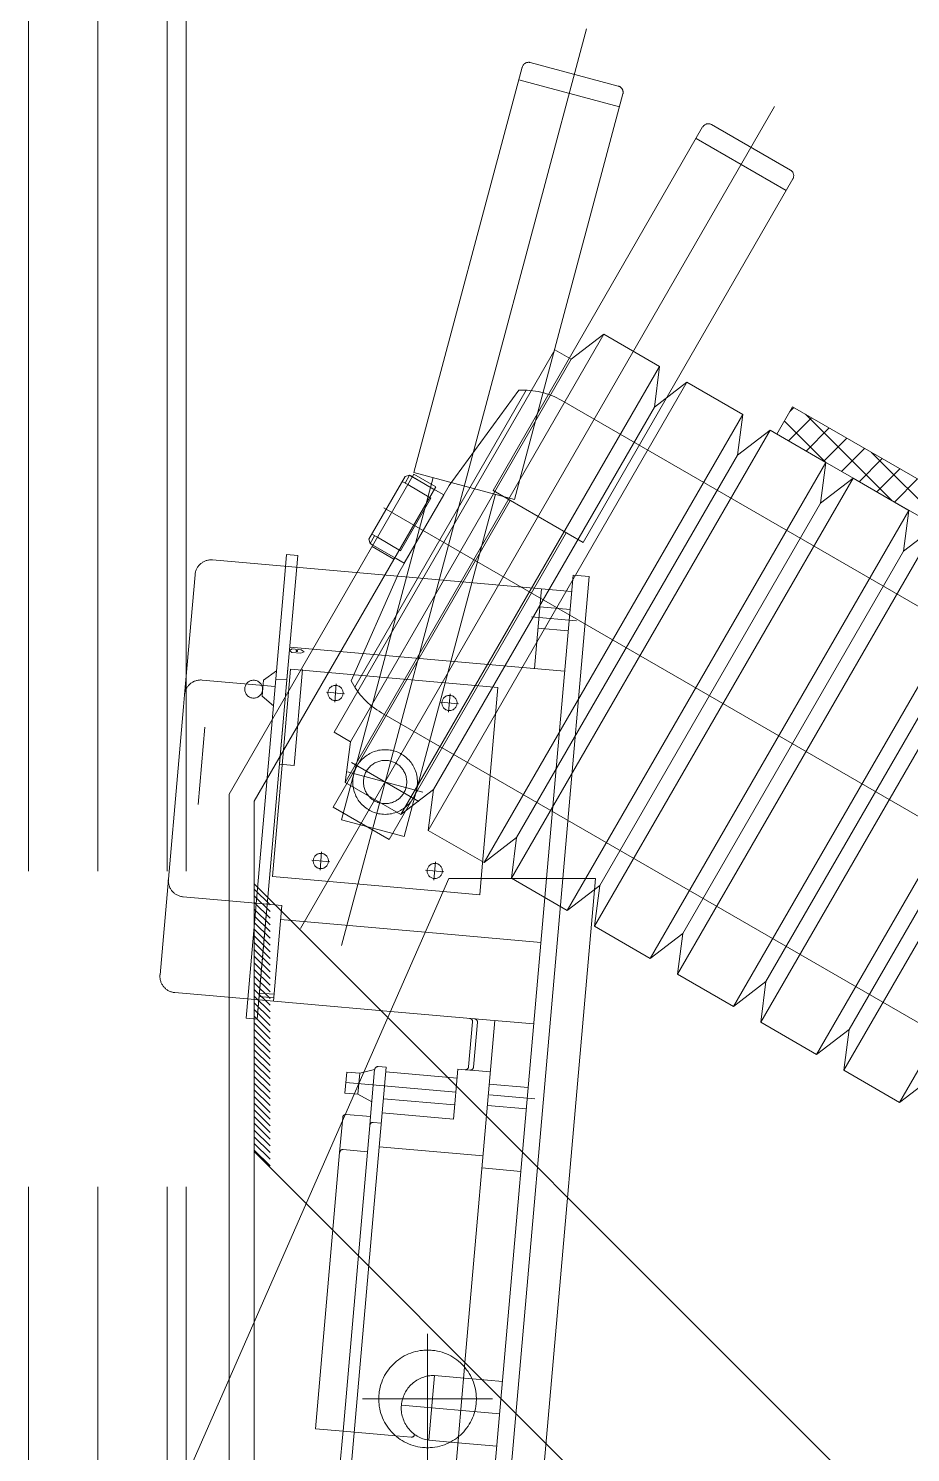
# Model space of a CAD drawing. Header units: inches. Extents: x 0 to 157513, y -28488 to 35640.
# Drawn here: x 79313 to 79872, y 21351 to 22254 of the extents above; entities that cross this region are included whole.
import ezdxf

# ---------------------------------------------------------------- set-up
doc = ezdxf.new("R2010")
doc.units = ezdxf.units.IN
doc.header["$LTSCALE"] = 400
doc.header["$MEASUREMENT"] = 0
doc.linetypes.add('PHANTOM', pattern=[2.5, 1.25, -0.25, 0.25, -0.25, 0.25, -0.25])
doc.layers.add('BF STR', color=8, linetype='PHANTOM', lineweight=5)

# ---------------------------------------------------------------- blocks, each defined once
blk = doc.blocks.new('convcs611bc3')
at = {"layer": 'BF STR'}
for p, q in [((-32333.96, 66527.84, 340.94), (-32333.96, 65637.64, -1663.13)), ((-32311.96, 66527.84, 374.48), (-32311.96, 64483.84, -36.95)), ((-32289.96, 66527.84, 340.94), (-32289.96, 65637.64, -1663.13)), ((-32283.96, 66527.84, 278.94), (-32283.96, 65647.55, -4327.6)), ((-32283.96, 66527.84, 340.94), (-32283.96, 65637.64, -1663.13)), ((-32234.75, 66004.35, -910.92), (-32157.08, 66294.92, -910.92)), ((-32177.41, 66282.76, -910.92), (-32211.76, 66154.24, -910.92)), ((-32146.99, 66276.77, -910.92), (-32174.88, 66284.22, -910.92)), ((-32146.61, 66270.17, -910.92), (-32178.49, 66278.69, -910.92)), ((-32145.53, 66274.24, -910.92), (-32179.88, 66145.72, -910.92)), ((-32247.68, 66009.7, -910.92), (-32097.45, 66270.27, -910.92)), ((-32092.4, 66250.12, -910.92), (-32117.42, 66264.54, -910.92)), ((-32120.24, 66263.78, -910.92), (-32186.68, 66148.53, -910.92)), ((-32093.75, 66243.65, -910.92), (-32122.34, 66260.13, -910.92)), ((-32091.65, 66247.3, -910.92), (-32158.09, 66132.05, -910.92)), ((-32233.56, 66056.04, -1665.06), (-32151.56, 66198.07, -1665.06)), ((-32151.56, 66198.07, -1665.06), (-32161.89, 66190.18, -1665.06)), ((-32151.56, 66198.07, -1665.06), (-32133.88, 66187.86, -1665.06)), ((-32167.09, 66193.18, -1665.06), (-32237.09, 66071.93, -1665.06)), ((-32161.89, 66190.18, -1665.06), (-32167.09, 66193.18, -1665.06)), ((-32231.89, 66068.93, -1665.06), (-32161.89, 66190.18, -1665.06)), ((-32215.88, 66045.83, -1665.06), (-32133.88, 66187.86, -1665.06)), ((-32133.88, 66187.86, -1665.06), (-32135.55, 66174.97, -1665.06)), ((-32176.22, 66180.36, -1665.06), (-32230.55, 66086.25, -1665.06)), ((-32207.22, 66040.83, -1665.06), (-32125.22, 66182.86, -1665.06)), ((-32178.53, 66180.35, -1665.06), (-32200.58, 66150.16, -1665.06)), ((-32125.22, 66182.86, -1665.06), (-32135.55, 66174.97, -1665.06)), ((-32125.22, 66182.86, -1665.06), (-32107.54, 66172.65, -1665.06)), ((-32205.55, 66053.73, -1665.06), (-32135.55, 66174.97, -1665.06)), ((-31855.61, 65998.51, -1665.06), (-32164.92, 66177.09, -1665.06)), ((-32096.74, 66166.42, -1665.06), (-32091.74, 66175.08, -1665.06)), ((-32092.6, 66173.6, -1665.06), (-32091.34, 66174.85, -1665.06)), ((-32091.74, 66175.08, -1665.06), (-31827.71, 66022.64, -1665.06)), ((-32189.54, 66030.63, -1665.06), (-32107.54, 66172.65, -1665.06)), ((-32189.54, 66030.63, -1665.06), (-32107.54, 66172.65, -1665.06)), ((-32107.54, 66172.65, -1665.06), (-32109.21, 66159.76, -1665.06)), ((-32081.22, 66157.46, -1665.06), (-32094.34, 66170.58, -1665.06)), ((-32093.06, 66164.3, -1665.06), (-32085.74, 66171.62, -1665.06)), ((-32060.3, 66145.38, -1665.06), (-32087.62, 66172.7, -1665.06)), ((-32180.88, 66025.63, -1665.06), (-32098.88, 66167.65, -1665.06)), ((-32098.88, 66167.65, -1665.06), (-32109.21, 66159.76, -1665.06)), ((-32098.88, 66167.65, -1665.06), (-32081.19, 66157.45, -1665.06)), ((-31830.38, 66012.64, -1665.06), (-32096.74, 66166.42, -1665.06)), ((-32087.46, 66161.06, -1665.06), (-32080.14, 66168.38, -1665.06)), ((-32081.85, 66157.83, -1665.06), (-32074.53, 66165.15, -1665.06)), ((-32076.25, 66154.59, -1665.06), (-32068.93, 66161.91, -1665.06)), ((-32039.39, 66133.31, -1665.06), (-32066.71, 66160.63, -1665.06)), ((-32179.21, 66038.52, -1665.06), (-32109.21, 66159.76, -1665.06)), ((-32163.19, 66015.42, -1665.06), (-32081.19, 66157.45, -1665.06)), ((-32163.19, 66015.42, -1665.06), (-32081.19, 66157.45, -1665.06)), ((-32081.19, 66157.45, -1665.06), (-32082.86, 66144.55, -1665.06)), ((-32070.65, 66151.35, -1665.06), (-32063.33, 66158.68, -1665.06)), ((-32270.39, 66052.25, -1665.06), (-32211.79, 66153.75, -1665.06)), ((-32205.72, 66152.63, -910.92), (-32234.7, 66044.2, -910.92)), ((-32226.02, 66133.1, -1665.06), (-32214.52, 66153.02, -1665.06)), ((-32213.16, 66153.38, -1665.06), (-32214.59, 66150.91, -1665.06)), ((-32214.52, 66153.02, -1665.06), (-32213.16, 66153.38, -1665.06)), ((-32213.16, 66153.38, -1665.06), (-32212.29, 66152.88, -1665.06)), ((-32205.8, 66149.13, -1665.06), (-32212.8, 66153.17, -1665.06)), ((-32205.8, 66149.13, -1665.06), (-32212.8, 66153.17, -1665.06)), ((-32205.8, 66149.13, -1665.06), (-32212.72, 66153.13, -1665.06)), ((-32212.29, 66152.88, -1665.06), (-32205.36, 66148.88, -1665.06)), ((-32204.93, 66148.63, -1665.06), (-32212.29, 66152.88, -1665.06)), ((-32204.93, 66148.63, -1665.06), (-32212.29, 66152.88, -1665.06)), ((-32211.79, 66153.75, -1665.06), (-32204.86, 66149.75, -1665.06)), ((-32211.76, 66154.24, -910.92), (-32179.88, 66145.72, -910.92)), ((-32154.53, 66010.42, -1665.06), (-32072.53, 66152.45, -1665.06)), ((-32072.53, 66152.45, -1665.06), (-32082.86, 66144.55, -1665.06)), ((-32072.53, 66152.45, -1665.06), (-32054.85, 66142.24, -1665.06)), ((-32065.04, 66148.12, -1665.06), (-32057.72, 66155.44, -1665.06)), ((-32059.44, 66144.88, -1665.06), (-32052.12, 66152.2, -1665.06)), ((-32262.39, 66050.11, -1665.06), (-32204.86, 66149.75, -1665.06)), ((-32200.58, 66150.16, -1665.06), (-32216.58, 66122.45, -1665.06)), ((-32215.45, 66151.41, -1665.06), (-32213.72, 66150.41, -1665.06)), ((-32185.92, 66147.34, -910.92), (-32214.9, 66038.9, -910.92)), ((-32214.83, 66125.48, -1665.06), (-32202.33, 66147.13, -1665.06)), ((-32206.36, 66146.16, -1665.06), (-32213.72, 66150.41, -1665.06)), ((-32204.93, 66148.63, -1665.06), (-32202.33, 66147.13, -1665.06)), ((-32186.68, 66148.53, -910.92), (-32158.09, 66132.05, -910.92)), ((-32181.27, 66145.41, -910.92), (-32237.33, 66048.18, -910.92)), ((-32221.27, 66143.06, -1665.06), (-31853.36, 65930.64, -1665.06)), ((-32216, 66129.46, -1665.06), (-32206.36, 66146.16, -1665.06)), ((-32152.86, 66023.31, -1665.06), (-32082.86, 66144.55, -1665.06)), ((-32136.85, 66000.21, -1665.06), (-32054.85, 66142.24, -1665.06)), ((-32136.85, 66000.21, -1665.06), (-32054.85, 66142.24, -1665.06)), ((-32054.85, 66142.24, -1665.06), (-32056.52, 66129.34, -1665.06)), ((-32224.23, 66134.21, -1665.06), (-32225.66, 66131.73, -1665.06)), ((-32225.09, 66134.71, -1665.06), (-32223.36, 66133.71, -1665.06)), ((-32216, 66129.46, -1665.06), (-32223.36, 66133.71, -1665.06)), ((-32163.51, 66135.17, -910.92), (-32219.57, 66037.94, -910.92)), ((-32128.19, 65995.21, -1665.06), (-32046.19, 66137.24, -1665.06)), ((-32046.19, 66137.24, -1665.06), (-32056.52, 66129.34, -1665.06)), ((-32226.02, 66133.1, -1665.06), (-32225.66, 66131.73, -1665.06)), ((-32225.66, 66131.73, -1665.06), (-32224.79, 66131.23, -1665.06)), ((-32218.3, 66127.48, -1665.06), (-32225.3, 66131.52, -1665.06)), ((-32225.04, 66130.8, -1665.06), (-32218.11, 66126.8, -1665.06)), ((-32217.43, 66126.98, -1665.06), (-32224.79, 66131.23, -1665.06)), ((-32126.52, 66008.1, -1665.06), (-32056.52, 66129.34, -1665.06)), ((-32275.58, 66126.55, -910.92), (-32161.78, 66116.59, -910.92)), ((-32252.68, 66121.81, -910.92), (-32252.12, 66128.24, -910.92)), ((-32252.25, 66086.13, -910.92), (-32248.59, 66127.93, -910.92)), ((-32252.12, 66128.24, -910.92), (-32248.59, 66127.93, -910.92)), ((-32217.43, 66126.98, -1665.06), (-32214.83, 66125.48, -1665.06)), ((-32110.51, 65985, -1665.06), (-32028.51, 66127.03, -1665.06)), ((-32110.51, 65985, -1665.06), (-32028.51, 66127.03, -1665.06)), ((-32284.5, 66083.78, -910.92), (-32281.16, 66121.86, -910.92)), ((-32255.77, 66086.44, -910.92), (-32252.68, 66121.81, -910.92)), ((-32231.7, 66088.26, -1665.06), (-32216.58, 66122.45, -1665.06)), ((-32161.33, 66121.73, -910.92), (-32169.74, 66025.6, -910.92)), ((-32156.2, 66121.28, -910.92), (-32164.57, 66025.59, -910.92)), ((-32161.33, 66121.73, -910.92), (-32156.2, 66121.28, -910.92)), ((-32101.85, 65980, -1665.06), (-32019.85, 66122.03, -1665.06)), ((-32172.72, 66101.87, -910.92), (-32171.36, 66117.43, -910.92)), ((-32171.86, 66111.7, -910.92), (-32162.28, 66110.86, -910.92)), ((-32100.18, 65992.89, -1665.06), (-32030.18, 66114.14, -1665.06)), ((-32084.17, 65969.79, -1665.06), (-32002.17, 66111.82, -1665.06)), ((-32084.17, 65969.79, -1665.06), (-32002.17, 66111.82, -1665.06)), ((-32174.55, 66108.52, -910.92), (-32160.19, 66107.26, -910.92)), ((-32075.51, 65964.79, -1665.06), (-31993.51, 66106.82, -1665.06)), ((-32172.45, 66104.92, -910.92), (-32162.88, 66104.08, -910.92)), ((-32251.23, 66097.87, -910.92), (-32250.4, 66098.36, -910.92)), ((-32251.23, 66097.87, -910.92), (-32250.5, 66097.24, -910.92)), ((-32251.13, 66098.94, -910.92), (-32163.99, 66091.32, -910.92)), ((-32250.4, 66098.36, -910.92), (-32247.48, 66098.1, -910.92)), ((-32248.69, 66097.65, -910.92), (-32249.08, 66097.68, -910.92)), ((-32247.58, 66096.98, -910.92), (-32246.61, 66097.46, -910.92)), ((-32247.48, 66098.1, -910.92), (-32246.61, 66097.46, -910.92)), ((-32172.72, 66101.87, -910.92), (-32173.57, 66092.15, -910.92)), ((-32073.84, 65977.68, -1665.06), (-32003.84, 66098.93, -1665.06)), ((-32250.5, 66097.24, -910.92), (-32247.58, 66096.98, -910.92)), ((-32057.83, 65954.58, -1665.06), (-31975.83, 66096.61, -1665.06)), ((-32057.83, 65954.58, -1665.06), (-31975.83, 66096.61, -1665.06)), ((-32255.77, 66086.44, -910.92), (-32278.91, 66088.47, -910.92)), ((-32259.41, 66088.47, -910.92), (-32259.86, 66083.32, -910.92)), ((-32259.41, 66088.47, -910.92), (-32255.34, 66091.4, -910.92)), ((-32250.9, 66091.9, -910.92), (-32256.65, 66026.15, -910.92)), ((-32255.57, 66088.8, -910.92), (-32252.05, 66088.49, -910.92)), ((-32251.72, 66092.19, -910.92), (-32254.38, 66061.82, -910.92)), ((-32185.15, 66086.15, -910.92), (-32250.9, 66091.9, -910.92)), ((-32249.76, 66061.42, -910.92), (-32247.11, 66091.79, -910.92)), ((-32255.78, 66086.41, -910.92), (-32264.97, 65981.28, -910.92)), ((-32261.45, 65980.97, -910.92), (-32252.25, 66086.13, -910.92)), ((-32233.75, 66084.11, -910.92), (-32239.5, 66084.61, -910.92)), ((-32236.88, 66081.48, -910.92), (-32236.38, 66087.24, -910.92)), ((-32200.76, 66078.32, -910.92), (-32200.26, 66084.08, -910.92)), ((-32190.45, 66025.61, -910.92), (-32185.15, 66086.15, -910.92)), ((-32286.74, 66058.12, -910.92), (-32284.83, 66079.97, -910.92)), ((-32284.83, 66079.97, -910.92), (-32284.5, 66083.78, -910.92)), ((-32259.86, 66083.32, -910.92), (-32256.31, 66080.25, -910.92)), ((-32203.39, 66081.45, -910.92), (-32197.64, 66080.95, -910.92)), ((-31912.76, 65899.52, -1665.06), (-32222.07, 66078.1, -1665.06)), ((-32278.05, 66073.51, -910.92), (-32280.19, 66048.98, -910.92)), ((-32231.89, 66068.93, -1665.06), (-32237.09, 66071.93, -1665.06)), ((-32233.56, 66056.04, -1665.06), (-32231.89, 66068.93, -1665.06)), ((-32254.38, 66061.82, -910.92), (-32249.76, 66061.42, -910.92)), ((-32231.57, 66062.3, -910.92), (-32210.23, 66050, -910.92)), ((-32286.74, 66058.12, -910.92), (-32289.61, 66025.36, -910.92)), ((-32232.79, 66059.33, -910.92), (-32209, 66052.97, -910.92)), ((-32215.88, 66045.83, -1665.06), (-32233.56, 66056.04, -1665.06)), ((-32215.88, 66045.83, -1665.06), (-32205.55, 66053.73, -1665.06)), ((-32207.22, 66040.83, -1665.06), (-32205.55, 66053.73, -1665.06)), ((-32270.39, 65793.84, -1665.06), (-32270.39, 66052.25, -1665.06)), ((-32262.39, 65793.84, -1665.06), (-32262.39, 66050.11, -1665.06)), ((-32219.57, 66037.94, -910.92), (-32237.33, 66048.18, -910.92)), ((-32214.9, 66038.9, -910.92), (-32234.7, 66044.2, -910.92)), ((-32207.22, 66040.83, -1665.06), (-32189.54, 66030.63, -1665.06)), ((-32189.54, 66030.63, -1665.06), (-32179.21, 66038.52, -1665.06)), ((-32180.88, 66025.63, -1665.06), (-32179.21, 66038.52, -1665.06)), ((-32238.41, 66030.85, -910.92), (-32244.16, 66031.36, -910.92)), ((-32241.04, 66033.98, -910.92), (-32241.54, 66028.23, -910.92)), ((-32204.92, 66030.82, -910.92), (-32205.42, 66025.07, -910.92)), ((-32200.68, 66025.61, -910.92), (-32300.27, 65798.73, -910.92)), ((-32289.61, 66025.36, -910.92), (-32292.26, 65994.99, -910.92)), ((-32256.65, 66026.15, -910.92), (-32202.52, 66021.42, -910.92)), ((-32208.05, 66028.2, -910.92), (-32202.29, 66027.69, -910.92)), ((-32154.21, 66025.61, -910.92), (-32200.68, 66025.61, -910.92)), ((-32169.74, 66025.61, -910.92), (-32191.47, 65777.21, -910.92)), ((-32190.9, 66020.4, -910.92), (-32190.45, 66025.61, -910.92)), ((-32164.57, 66025.61, -910.92), (-32186.34, 65776.76, -910.92)), ((-32180.88, 66025.63, -1665.06), (-32163.19, 66015.42, -1665.06)), ((-32154.21, 66025.61, -910.92), (-32176.77, 65767.8, -910.92)), ((-32262.39, 66023.84, -1665.06), (-32062.39, 65823.84, -1665.06)), ((-32257.39, 66017.2, -1665.06), (-32262.39, 66022.2, -1665.06)), ((-32202.52, 66021.42, -910.92), (-32190.9, 66020.4, -910.92)), ((-32163.19, 66015.42, -1665.06), (-32152.86, 66023.31, -1665.06)), ((-32154.53, 66010.42, -1665.06), (-32152.86, 66023.31, -1665.06)), ((-32284.92, 66019.77, -910.92), (-32258.26, 66017.44, -910.92)), ((-32257.39, 66015.08, -1665.06), (-32262.39, 66020.08, -1665.06)), ((-32257.39, 66012.96, -1665.06), (-32262.39, 66017.96, -1665.06)), ((-32258.26, 66017.44, -910.92), (-32253.65, 66017.04, -910.92)), ((-32253.65, 66017.04, -910.92), (-32256.3, 65986.67, -910.92)), ((-32257.39, 66010.84, -1665.06), (-32262.39, 66015.84, -1665.06)), ((-32257.39, 66008.72, -1665.06), (-32262.39, 66013.72, -1665.06)), ((-32258.56, 66014.01, -910.92), (-32261.32, 65982.45, -910.92)), ((-32254.04, 66012.52, -910.92), (-32208.19, 66008.51, -910.92)), ((-32257.39, 66006.6, -1665.06), (-32262.39, 66011.6, -1665.06)), ((-32257.39, 66004.48, -1665.06), (-32262.39, 66009.48, -1665.06)), ((-32257.39, 66002.35, -1665.06), (-32262.39, 66007.35, -1665.06)), ((-32208.19, 66008.51, -910.92), (-32171.52, 66005.3, -910.92)), ((-32154.53, 66010.42, -1665.06), (-32136.85, 66000.21, -1665.06)), ((-32136.85, 66000.21, -1665.06), (-32126.52, 66008.1, -1665.06)), ((-32128.19, 65995.21, -1665.06), (-32126.52, 66008.1, -1665.06)), ((-32257.39, 66000.23, -1665.06), (-32262.39, 66005.23, -1665.06)), ((-32257.39, 65998.11, -1665.06), (-32262.39, 66003.11, -1665.06)), ((-32257.39, 65995.99, -1665.06), (-32262.39, 66000.99, -1665.06)), ((-32257.39, 65993.87, -1665.06), (-32262.39, 65998.87, -1665.06)), ((-32257.39, 65991.75, -1665.06), (-32262.39, 65996.75, -1665.06)), ((-32257.39, 65989.63, -1665.06), (-32262.39, 65994.63, -1665.06)), ((-32128.19, 65995.21, -1665.06), (-32110.51, 65985, -1665.06)), ((-32287.58, 65989.41, -910.92), (-32287.58, 65989.41, -910.92)), ((-32287.58, 65989.41, -910.92), (-32260.92, 65987.07, -910.92)), ((-32257.39, 65987.5, -1665.06), (-32262.39, 65992.5, -1665.06)), ((-32257.39, 65985.38, -1665.06), (-32262.39, 65990.38, -1665.06)), ((-32260.73, 65989.27, -910.92), (-32256.11, 65988.86, -910.92)), ((-32110.51, 65985, -1665.06), (-32100.18, 65992.89, -1665.06)), ((-32101.85, 65980, -1665.06), (-32100.18, 65992.89, -1665.06)), ((-32257.39, 65983.26, -1665.06), (-32262.39, 65988.26, -1665.06)), ((-32257.39, 65981.14, -1665.06), (-32262.39, 65986.14, -1665.06)), ((-32247.82, 65985.93, -910.92), (-32260.92, 65987.07, -910.92)), ((-32260.82, 65988.15, -910.92), (-32256.21, 65987.74, -910.92)), ((-32219.2, 65983.42, -910.92), (-32247.82, 65985.93, -910.92)), ((-32264.97, 65981.28, -910.92), (-32261.45, 65980.97, -910.92)), ((-32257.39, 65979.02, -1665.06), (-32262.39, 65984.02, -1665.06)), ((-32257.39, 65976.9, -1665.06), (-32262.39, 65981.9, -1665.06)), ((-32192.58, 65981.1, -910.92), (-32219.2, 65983.42, -910.92)), ((-32186.11, 65980.53, -910.92), (-32195.7, 65870.89, -910.92)), ((-32193.18, 65980.11, -910.92), (-32194.42, 65965.9, -910.92)), ((-32192.58, 65981.1, -910.92), (-32194.12, 65981.23, -910.92)), ((-32192.58, 65981.1, -910.92), (-32173.78, 65979.45, -910.92)), ((-32257.39, 65974.78, -1665.06), (-32262.39, 65979.78, -1665.06)), ((-32257.39, 65972.66, -1665.06), (-32262.39, 65977.66, -1665.06)), ((-32257.39, 65970.53, -1665.06), (-32262.39, 65975.53, -1665.06)), ((-32191.64, 65979.98, -910.92), (-32192.89, 65965.77, -910.92)), ((-32101.85, 65980, -1665.06), (-32084.17, 65969.79, -1665.06)), ((-32084.17, 65969.79, -1665.06), (-32073.84, 65977.68, -1665.06)), ((-32075.51, 65964.79, -1665.06), (-32073.84, 65977.68, -1665.06)), ((-32257.39, 65968.41, -1665.06), (-32262.39, 65973.41, -1665.06)), ((-32257.39, 65966.29, -1665.06), (-32262.39, 65971.29, -1665.06)), ((-32257.39, 65964.17, -1665.06), (-32262.39, 65969.17, -1665.06)), ((-32257.39, 65962.05, -1665.06), (-32262.39, 65967.05, -1665.06)), ((-32257.39, 65959.93, -1665.06), (-32262.39, 65964.93, -1665.06)), ((-32257.39, 65957.81, -1665.06), (-32262.39, 65962.81, -1665.06)), ((-32233.08, 65964.22, -910.92), (-32233.67, 65957.54, -910.92)), ((-32228.97, 65963.86, -910.92), (-32233.08, 65964.22, -910.92)), ((-32231.72, 65837.76, -910.92), (-32220.53, 65965.71, -910.92)), ((-32229.56, 65957.18, -910.92), (-32228.97, 65963.86, -910.92)), ((-32228.97, 65963.86, -910.92), (-32224.22, 65964.99, -910.92)), ((-32224.22, 65964.99, -910.92), (-32225.52, 65950.1, -910.92)), ((-32223.1, 65965.93, -910.92), (-32220.53, 65965.71, -910.92)), ((-32220.65, 65964.29, -910.92), (-32198.11, 65962.31, -910.92)), ((-32199.25, 65949.31, -910.92), (-32197.86, 65965.16, -910.92)), ((-32197.86, 65965.16, -910.92), (-32195.54, 65964.96, -910.92)), ((-32195.42, 65964.95, -910.92), (-32194, 65964.83, -910.92)), ((-32193.77, 65964.84, -910.92), (-32187.53, 65964.29, -910.92)), ((-32075.51, 65964.79, -1665.06), (-32057.83, 65954.58, -1665.06)), ((-32057.83, 65954.58, -1665.06), (-32047.5, 65962.48, -1665.06)), ((-32257.39, 65955.68, -1665.06), (-32262.39, 65960.68, -1665.06)), ((-32257.39, 65953.56, -1665.06), (-32262.39, 65958.56, -1665.06)), ((-32233.67, 65957.54, -910.92), (-32229.56, 65957.18, -910.92)), ((-32233.38, 65960.88, -910.92), (-32198.5, 65957.83, -910.92)), ((-32187.87, 65960.41, -910.92), (-32175.54, 65959.33, -910.92)), ((-32257.39, 65951.44, -1665.06), (-32262.39, 65956.44, -1665.06)), ((-32257.39, 65949.32, -1665.06), (-32262.39, 65954.32, -1665.06)), ((-32229.56, 65957.18, -910.92), (-32225.11, 65954.82, -910.92)), ((-32221.4, 65955.74, -910.92), (-32198.86, 65953.77, -910.92)), ((-32188.46, 65953.63, -910.92), (-32176.13, 65952.55, -910.92)), ((-32187.81, 65956.99, -910.92), (-32173.44, 65955.73, -910.92)), ((-32257.39, 65947.2, -1665.06), (-32262.39, 65952.2, -1665.06)), ((-32257.39, 65945.08, -1665.06), (-32262.39, 65950.08, -1665.06)), ((-32235.32, 65938.7, -910.92), (-32234.34, 65949.83, -910.92)), ((-32225.52, 65950.1, -910.92), (-32233.22, 65950.77, -910.92)), ((-32225.76, 65947.32, -910.92), (-32225.52, 65950.1, -910.92)), ((-32221.79, 65951.28, -910.92), (-32199.25, 65949.31, -910.92)), ((-32257.39, 65942.96, -1665.06), (-32262.39, 65947.96, -1665.06)), ((-32257.39, 65940.84, -1665.06), (-32262.39, 65945.84, -1665.06)), ((-32234.25, 65850.34, -910.92), (-32225.76, 65947.32, -910.92)), ((-32224.65, 65948.25, -910.92), (-32222.08, 65948.03, -910.92)), ((-32257.39, 65938.71, -1665.06), (-32262.39, 65943.71, -1665.06)), ((-32257.39, 65936.59, -1665.06), (-32262.39, 65941.59, -1665.06)), ((-32257.39, 65934.47, -1665.06), (-32262.39, 65939.47, -1665.06)), ((-32234.2, 65939.63, -910.92), (-32226.49, 65938.96, -910.92)), ((-32222.74, 65940.5, -910.92), (-32189.86, 65937.62, -910.92)), ((-32262.39, 65938.99, -1665.06), (-32147.24, 65823.84, -1665.06)), ((-32235.32, 65938.7, -910.92), (-32242.98, 65851.1, -910.92)), ((-32177.87, 65932.72, -910.92), (-32190.2, 65933.8, -910.92)), ((-32207.45, 65839.98, -910.92), (-32207.45, 65881.23, -910.92)), ((-32205.27, 65868.05, -910.92), (-32207.06, 65847.5, -910.92)), ((-32193.37, 65867.01, -910.92), (-32205.27, 65868.05, -910.92)), ((-32195.72, 65870.69, -910.92), (-32197.65, 65848.65, -910.92)), ((-32183.69, 65866.16, -910.92), (-32193.18, 65866.99, -910.92)), ((-32228.08, 65860.61, -910.92), (-32186.83, 65860.61, -910.92)), ((-32215.73, 65858.61, -910.92), (-32184.59, 65855.89, -910.92)), ((-32206.16, 65857.77, -910.92), (-32206.16, 65857.77, -910.92)), ((-32242.98, 65851.1, -910.92), (-32234.25, 65850.34, -910.92)), ((-32234.22, 65850.6, -910.92), (-32235.32, 65838.08, -910.92)), ((-32234.25, 65850.34, -910.92), (-32217.54, 65848.88, -910.92)), ((-32217.54, 65848.88, -910.92), (-32212.69, 65848.45, -910.92)), ((-32200.27, 65846.91, -910.92), (-32207.06, 65847.5, -910.92)), ((-32197.66, 65848.5, -910.92), (-32200.55, 65815.4, -910.92)), ((-32185.49, 65845.61, -910.92), (-32200.27, 65846.91, -910.92))]:
    blk.add_line(p, q, dxfattribs=at)
for centre, radius in [((-32248.89, 66097.66, -910.92), 0.195), ((-32262.59, 66085.58, -910.92), 2.83), ((-32236.63, 66084.36, -910.92), 2.41), ((-32200.51, 66081.2, -910.92), 2.41), ((-32220.9, 66056.15, -910.92), 10.25), ((-32220.9, 66056.15, -910.92), 10.25), ((-32220.9, 66056.15, -910.92), 6.86), ((-32220.9, 66056.15, -910.92), 6.86), ((-32241.29, 66031.11, -910.92), 2.41), ((-32205.17, 66027.95, -910.92), 2.41), ((-32207.45, 65860.61, -910.92), 15.47)]:
    blk.add_circle(centre, radius, dxfattribs=at)
for centre, radius, start, end in [((-32175.41, 66282.23, -910.92), 2.06, 75.0347, 165.0347), ((-32147.52, 66274.77, -910.92), 2.06, 345.0347, 75.0347), ((-32118.45, 66262.75, -910.92), 2.06, 60.0347, 150.0347), ((-32093.44, 66248.33, -910.92), 2.06, 330.0347, 60.0347), ((-32177.29, 66155.49, -1665.06), 24.9, 60.1947, 92.8576), ((-32276.03, 66121.41, -910.92), 5.16, 85, 175), ((-32279.36, 66083.33, -910.92), 5.16, 85, 175), ((-32209.55, 66099.62, -1665.06), 24.9, 207.1424, 239.8053), ((-32284.47, 66024.91, -910.92), 5.16, 175, 265), ((-32287.13, 65994.54, -910.92), 5.16, 175, 265), ((-32194.21, 65980.2, -910.92), 1.03, 355, 85), ((-32192.67, 65980.07, -910.92), 1.03, 355, 85), ((-32223.19, 65964.9, -910.92), 1.03, 85, 175), ((-32195.45, 65965.99, -910.92), 1.03, 265, 355), ((-32193.92, 65965.86, -910.92), 1.03, 265, 355), ((-32233.31, 65949.74, -910.92), 1.03, 85, 175), ((-32224.74, 65947.23, -910.92), 1.03, 85, 175), ((-32234.29, 65938.61, -910.92), 1.03, 85, 175), ((-32205.44, 65857.71, -910.92), 10.34, 89.0575, 260.9425), ((-32212.6, 65849.48, -910.92), 1.03, 265, 355)]:
    blk.add_arc(centre, radius, start, end, dxfattribs=at)

msp = doc.modelspace()

# ---------------------------------------------------------------- block references
at = {"xscale": 2, "yscale": 2, "zscale": 2}
msp.add_blockref('convcs611bc3', (143980.67, -110336, 3160.73), dxfattribs=at)

doc.saveas('drawing.dxf')
